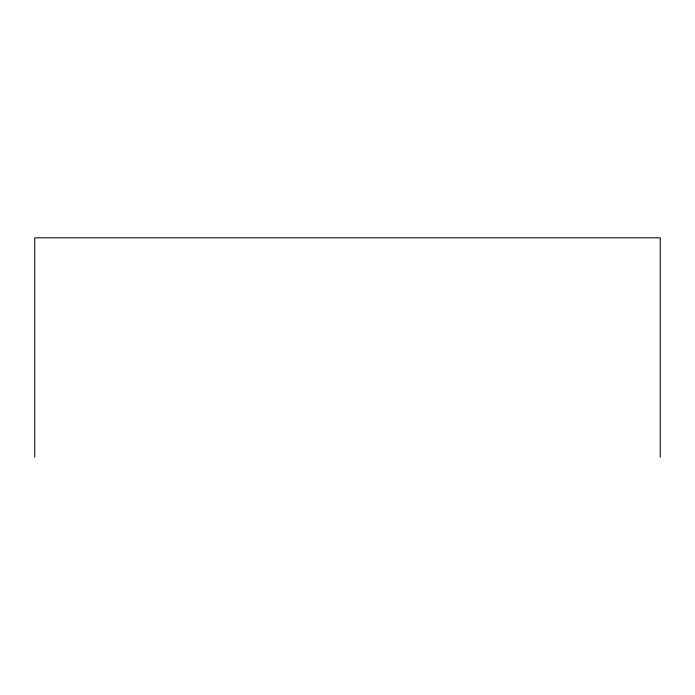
<?xml version="1.0" encoding="UTF-8"?>
<svg xmlns="http://www.w3.org/2000/svg" width="695" height="695" viewBox="0 0 695 695"><rect width="100%" height="100%" fill="white"/><g stroke="black" fill="none" stroke-linecap="round" stroke-linejoin="round"><path stroke-width="1.04" d="M660.25 457.18L660.25 237.82L34.75 237.82L34.75 457.18"/></g></svg>
